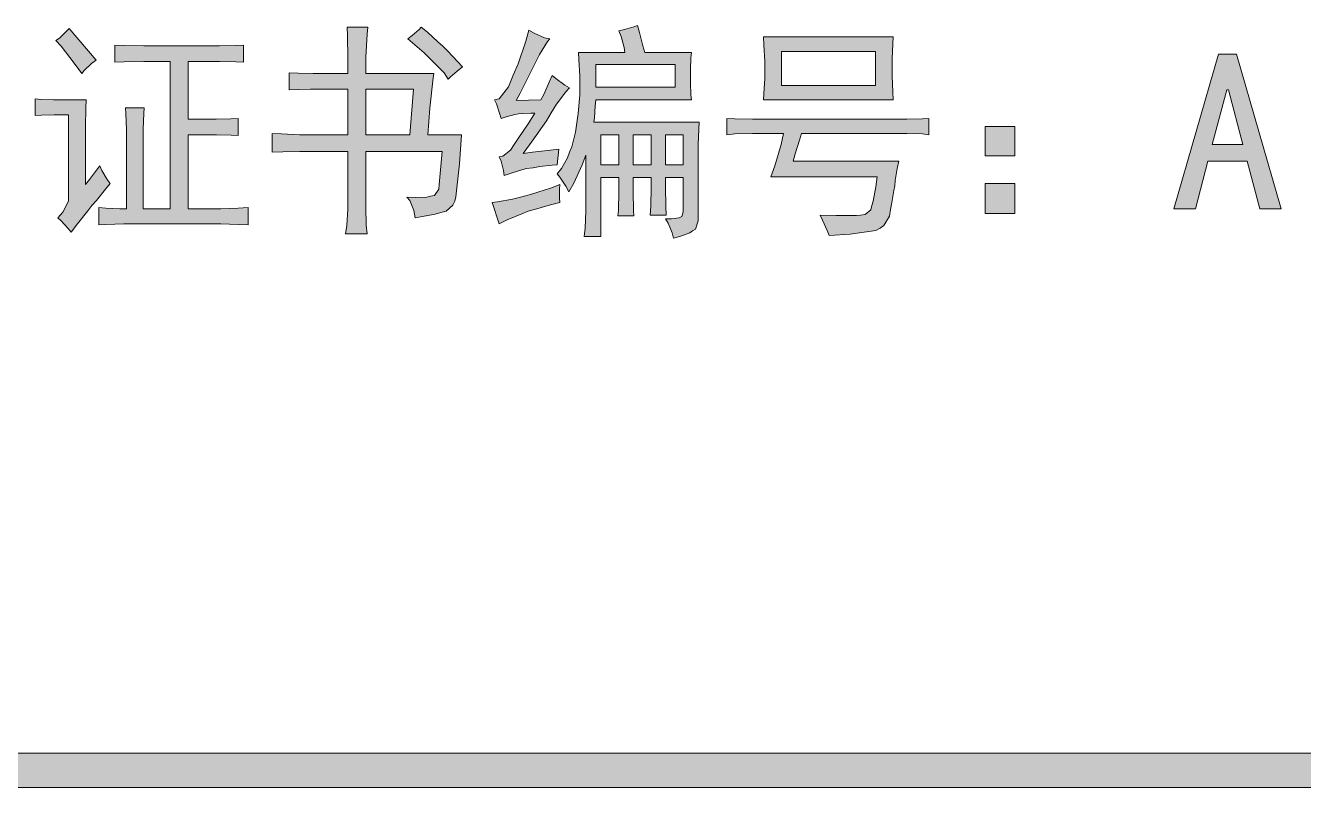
# Model space of a CAD drawing. Header units: millimetres. Extents: x 564 to 880, y 85 to 763.
# Drawn here: x 876.423 to 877.545, y 755.36 to 756.029 of the extents above; entities that cross this region are included whole.
import ezdxf

# ---------------------------------------------------------------- set-up
doc = ezdxf.new("R2010")
doc.units = ezdxf.units.MM

msp = doc.modelspace()

# ---------------------------------------------------------------- hatches: boundary and pattern name
h = msp.add_hatch(color=0)
h.paths.add_polyline_path([(876.7062, 755.9872), (876.7062, 756.0004), (876.7059, 756.0208), (876.7055, 756.028), (876.7238, 756.028), (876.7231, 756.0219), (876.722, 756.0015), (876.722, 755.9872), (876.7817, 755.9872), (876.781, 755.9836), (876.7782, 755.9568), (876.7764, 755.9335), (876.8061, 755.9335), (876.8043, 755.9081), (876.8011, 755.8791), (876.8, 755.8752), (876.7985, 755.8716), (876.7925, 755.8663), (876.7878, 755.8652), (876.7828, 755.8637), (876.7717, 755.8616), (876.7653, 755.8605), (876.7642, 755.867), (876.7606, 755.8759), (876.7581, 755.8788), (876.7653, 755.8784), (876.7756, 755.8788), (876.7789, 755.8795), (876.7824, 755.8802), (876.786, 755.8856), (876.7864, 755.8899), (876.7889, 755.9188), (876.722, 755.9188), (876.722, 755.8773), (876.722, 755.8695), (876.7223, 755.8541), (876.7231, 755.8466), (876.7041, 755.8466), (876.7052, 755.8537), (876.7062, 755.8684), (876.7062, 755.8763), (876.7062, 755.9188), (876.6694, 755.9188), (876.664, 755.9188), (876.649, 755.9185), (876.6397, 755.9181), (876.6397, 755.9346), (876.6479, 755.9342), (876.6637, 755.9335), (876.6712, 755.9335), (876.7062, 755.9335), (876.7062, 755.9736), (876.6758, 755.9736), (876.6733, 755.9736), (876.6629, 755.9732), (876.6547, 755.9729), (876.6547, 755.9879), (876.6626, 755.9875), (876.6758, 755.9872), (876.6812, 755.9872)])
h.paths.add_polyline_path([(876.7606, 755.9335), (876.7638, 755.9736), (876.722, 755.9736), (876.722, 755.9335)])
h = msp.add_hatch(color=0)
h.dxf.hatch_style = 2
h.paths.add_polyline_path([(876.7706, 756.028), (876.776, 756.0237), (876.7853, 756.0151), (876.7896, 756.0112), (876.7939, 756.0069), (876.8025, 755.9979), (876.8068, 755.9933), (876.8021, 755.9893), (876.796, 755.984), (876.7943, 755.9822), (876.7907, 755.9879), (876.7731, 756.0054), (876.7588, 756.0176), (876.7628, 756.0208), (876.7688, 756.0258)])
h = msp.add_hatch(color=0)
h.paths.add_polyline_path([(876.9606, 756.0294), (876.9624, 756.0233), (876.9653, 756.0115), (876.9671, 756.0058), (877.0079, 756.0058), (877.0075, 756.0011), (877.0071, 755.9908), (877.0071, 755.9847), (877.0071, 755.979), (877.0075, 755.9686), (877.0079, 755.9643), (876.9238, 755.9643), (876.9234, 755.9586), (876.9227, 755.9485), (876.9223, 755.9446), (877.0146, 755.9446), (877.0143, 755.9385), (877.0139, 755.9249), (877.0139, 755.9181), (877.0139, 755.8637), (877.0139, 755.858), (877.0114, 755.8505), (877.0089, 755.8491), (877.0064, 755.8473), (876.9978, 755.8441), (876.9921, 755.8426), (876.991, 755.8473), (876.9875, 755.8559), (876.985, 755.8598), (876.9903, 755.8598), (876.9971, 755.8605), (876.9982, 755.8612), (876.9996, 755.8616), (877.0007, 755.8659), (877.0007, 755.8695), (877.0007, 755.896), (876.985, 755.896), (876.985, 755.8874), (876.9853, 755.8709), (876.9857, 755.863), (876.9717, 755.863), (876.9721, 755.8709), (876.9724, 755.8874), (876.9724, 755.896), (876.9567, 755.896), (876.9567, 755.8838), (876.957, 755.867), (876.9574, 755.8623), (876.9434, 755.8623), (876.9438, 755.867), (876.9442, 755.8838), (876.9442, 755.896), (876.9284, 755.896), (876.9284, 755.8441), (876.9138, 755.8441), (876.9145, 755.8516), (876.9152, 755.8663), (876.9152, 755.8734), (876.9152, 755.9156), (876.912, 755.907), (876.9045, 755.8909), (876.9002, 755.8834), (876.8977, 755.8884), (876.8923, 755.8963), (876.8901, 755.8992), (876.8937, 755.9038), (876.8991, 755.9131), (876.9009, 755.9181), (876.903, 755.9228), (876.9062, 755.9357), (876.9073, 755.9439), (876.9084, 755.9521), (876.9098, 755.9686), (876.9098, 755.9768), (876.9098, 755.985), (876.9091, 755.9997), (876.9087, 756.0058), (876.9495, 756.0058), (876.9488, 756.0101), (876.9463, 756.0197), (876.9442, 756.0248), (876.9492, 756.0258), (876.9574, 756.0283)])
h.paths.add_polyline_path([(876.9935, 755.9754), (876.9935, 755.9951), (876.9238, 755.9951), (876.9238, 755.9754)])
h.paths.add_polyline_path([(876.9724, 755.907), (876.9724, 755.9335), (876.9567, 755.9335), (876.9567, 755.907)])
h.paths.add_polyline_path([(877.0007, 755.907), (877.0007, 755.9335), (876.985, 755.9335), (876.985, 755.907)])
h.paths.add_polyline_path([(876.9442, 755.907), (876.9442, 755.9335), (876.9284, 755.9335), (876.9284, 755.907)])
h = msp.add_hatch(color=0)
h.dxf.hatch_style = 2
h.paths.add_polyline_path([(876.4726, 755.9872), (876.4658, 755.9965), (876.4544, 756.0112), (876.4497, 756.0162), (876.4529, 756.0183), (876.4586, 756.024), (876.4615, 756.0269), (876.4851, 755.999), (876.4812, 755.9961), (876.4747, 755.99)])
h = msp.add_hatch(color=0)
h.dxf.hatch_style = 2
h.paths.add_polyline_path([(876.8837, 756.0176), (876.8816, 756.0155), (876.8744, 756.004), (876.8701, 755.9951), (876.8655, 755.9858), (876.8576, 755.97), (876.854, 755.9636), (876.8758, 755.9643), (876.8783, 755.9689), (876.883, 755.9797), (876.8855, 755.9854), (876.8887, 755.9829), (876.8966, 755.9772), (876.9009, 755.9747), (876.8977, 755.9711), (876.8894, 755.9604), (876.8848, 755.9528), (876.8805, 755.9457), (876.868, 755.9278), (876.8601, 755.9171), (876.8683, 755.9181), (876.8841, 755.9199), (876.8916, 755.921), (876.8901, 755.907), (876.8855, 755.9067), (876.8748, 755.9056), (876.869, 755.9045), (876.8629, 755.9038), (876.8504, 755.9002), (876.8436, 755.8977), (876.8429, 755.902), (876.8408, 755.9103), (876.839, 755.9142), (876.8422, 755.9146), (876.849, 755.9199), (876.8522, 755.9249), (876.8558, 755.9303), (876.8651, 755.9439), (876.8705, 755.9525), (876.8669, 755.9525), (876.8597, 755.9521), (876.8561, 755.9518), (876.8529, 755.9514), (876.8451, 755.9493), (876.8408, 755.9478), (876.8393, 755.9525), (876.8368, 755.9607), (876.835, 755.9643), (876.839, 755.965), (876.8472, 755.9757), (876.8515, 755.9858), (876.8558, 755.9958), (876.8626, 756.0158), (876.8651, 756.0255), (876.8697, 756.0226), (876.879, 756.0187)])
h = msp.add_hatch(color=0)
h.paths.add_polyline_path([(877.185, 756.0194), (877.1846, 756.0133), (877.1842, 756.0001), (877.1842, 755.9926), (877.1842, 755.985), (877.1846, 755.9711), (877.185, 755.9643), (877.0712, 755.9643), (877.0715, 755.9697), (877.0723, 755.9829), (877.0723, 755.99), (877.0723, 755.9979), (877.0715, 756.0126), (877.0712, 756.0194)])
h.paths.add_polyline_path([(877.1696, 755.9768), (877.1696, 756.0065), (877.0869, 756.0065), (877.0869, 755.9768)])
h = msp.add_hatch(color=0)
h.dxf.hatch_style = 2
h.paths.add_polyline_path([(876.5857, 756.0115), (876.5935, 756.0115), (876.6078, 756.0119), (876.6146, 756.0122), (876.6146, 755.9972), (876.6078, 755.9976), (876.5935, 755.9979), (876.5857, 755.9979), (876.566, 755.9979), (876.566, 755.9471), (876.5839, 755.9471), (876.5907, 755.9471), (876.6036, 755.9475), (876.61, 755.9478), (876.61, 755.9328), (876.6039, 755.9332), (876.591, 755.9335), (876.5839, 755.9335), (876.566, 755.9335), (876.566, 755.8684), (876.5878, 755.8684), (876.5946, 755.8684), (876.61, 755.8691), (876.6186, 755.8695), (876.6186, 755.8544), (876.61, 755.8548), (876.5946, 755.8552), (876.5878, 755.8552), (876.5188, 755.8552), (876.5095, 755.8552), (876.4937, 755.8548), (876.4876, 755.8544), (876.4876, 755.8695), (876.4937, 755.8691), (876.5059, 755.8684), (876.512, 755.8684), (876.512, 755.9299), (876.512, 755.9382), (876.5112, 755.9518), (876.5109, 755.9571), (876.5273, 755.9571), (876.527, 755.9521), (876.5266, 755.9385), (876.5266, 755.9299), (876.5266, 755.8684), (876.5502, 755.8684), (876.5502, 755.9979), (876.5363, 755.9979), (876.527, 755.9979), (876.5098, 755.9976), (876.5016, 755.9972), (876.5016, 756.0122), (876.5098, 756.0119), (876.527, 756.0115), (876.5363, 756.0115)])
h = msp.add_hatch(color=0)
h.paths.add_polyline_path([(877.5256, 755.8684), (877.507, 755.8684), (877.4959, 755.9103), (877.4612, 755.9103), (877.4504, 755.8684), (877.4315, 755.8684), (877.4708, 756.0044), (877.4866, 756.0044)])
h.paths.add_polyline_path([(877.4919, 755.9249), (877.4794, 755.9729), (877.478, 755.9729), (877.4651, 755.9249)])
h = msp.add_hatch(color=0)
h.dxf.hatch_style = 2
h.paths.add_polyline_path([(876.4515, 755.8605), (876.4561, 755.8655), (876.4608, 755.8752), (876.4608, 755.8802), (876.4608, 755.951), (876.4536, 755.951), (876.4483, 755.951), (876.4372, 755.9507), (876.4318, 755.9503), (876.4318, 755.965), (876.4368, 755.9646), (876.4479, 755.9643), (876.4536, 755.9643), (876.4765, 755.9643), (876.4762, 755.9568), (876.4758, 755.941), (876.4758, 755.9328), (876.4758, 755.8899), (876.4794, 755.8942), (876.4855, 755.9024), (876.4883, 755.9063), (876.4901, 755.902), (876.4948, 755.8942), (876.4976, 755.8906), (876.4934, 755.8856), (876.4855, 755.8759), (876.4815, 755.8713), (876.478, 755.8666), (876.4687, 755.8552), (876.4633, 755.848), (876.4604, 755.8516), (876.4544, 755.858)])
h = msp.add_hatch(color=0)
h.dxf.hatch_style = 2
h.paths.add_polyline_path([(877.19, 755.9471), (877.1971, 755.9471), (877.2107, 755.9475), (877.2164, 755.9478), (877.2164, 755.9335), (877.2107, 755.9342), (877.1971, 755.9346), (877.19, 755.9346), (877.1045, 755.9346), (877.1027, 755.9289), (877.0991, 755.9167), (877.0973, 755.9103), (877.19, 755.9103), (877.1885, 755.9038), (877.1867, 755.8934), (877.1864, 755.8888), (877.1857, 755.8845), (877.1839, 755.8741), (877.1828, 755.868), (877.1817, 755.862), (877.1767, 755.8537), (877.1735, 755.8516), (877.1699, 755.8494), (877.1474, 755.8462), (877.1288, 755.8451), (877.127, 755.8494), (877.1231, 755.8584), (877.1209, 755.863), (877.1349, 755.8627), (877.1528, 755.8627), (877.1563, 755.863), (877.1603, 755.8634), (877.1653, 755.8677), (877.1664, 755.8713), (877.1674, 755.8752), (877.1699, 755.8877), (877.171, 755.8967), (877.0776, 755.8967), (877.0812, 755.9063), (877.0866, 755.9249), (877.0887, 755.9346), (877.0697, 755.9346), (877.0615, 755.9346), (877.0461, 755.9342), (877.039, 755.9335), (877.039, 755.9478), (877.0461, 755.9475), (877.0615, 755.9471), (877.0697, 755.9471)])
h = msp.add_hatch(color=0)
h.dxf.hatch_style = 2
h.paths.add_polyline_path([(877.2658, 755.9407), (877.2919, 755.9407), (877.2919, 755.9149), (877.2658, 755.9149)])
h = msp.add_hatch(color=0)
h.dxf.hatch_style = 2
h.paths.add_polyline_path([(876.8923, 755.8899), (876.8919, 755.8856), (876.8919, 755.8777), (876.8923, 755.8741), (876.8841, 755.872), (876.8701, 755.868), (876.8644, 755.8663), (876.859, 755.8641), (876.8461, 755.8587), (876.839, 755.8552), (876.8329, 755.8741), (876.8375, 755.8745), (876.8508, 755.877), (876.859, 755.8791), (876.8676, 755.8813), (876.8841, 755.8866)])
h = msp.add_hatch(color=0)
h.dxf.hatch_style = 2
h.paths.add_polyline_path([(877.2658, 755.8906), (877.2919, 755.8906), (877.2919, 755.8645), (877.2658, 755.8645)])
h = msp.add_hatch(color=0)
h.dxf.hatch_style = 2
h.paths.add_polyline_path([(878.8734, 755.3904), (878.8734, 755.3603), (875.3864, 755.3603), (875.3864, 755.3904)])

# ---------------------------------------------------------------- linework, layer by layer
at = {"color": 0, "lineweight": 0}
for points in [[(876.7062, 755.9872), (876.7062, 756.0004), (876.7059, 756.0208), (876.7055, 756.028), (876.7238, 756.028), (876.7231, 756.0219), (876.722, 756.0015), (876.722, 755.9872), (876.7817, 755.9872), (876.781, 755.9836), (876.7782, 755.9568), (876.7764, 755.9335), (876.8061, 755.9335), (876.8043, 755.9081), (876.8011, 755.8791), (876.8, 755.8752), (876.7985, 755.8716), (876.7925, 755.8663), (876.7878, 755.8652), (876.7828, 755.8637), (876.7717, 755.8616), (876.7653, 755.8605), (876.7642, 755.867), (876.7606, 755.8759), (876.7581, 755.8788), (876.7653, 755.8784), (876.7756, 755.8788), (876.7789, 755.8795), (876.7824, 755.8802), (876.786, 755.8856), (876.7864, 755.8899), (876.7889, 755.9188), (876.722, 755.9188), (876.722, 755.8773), (876.722, 755.8695), (876.7223, 755.8541), (876.7231, 755.8466), (876.7041, 755.8466), (876.7052, 755.8537), (876.7062, 755.8684), (876.7062, 755.8763), (876.7062, 755.9188), (876.6694, 755.9188), (876.664, 755.9188), (876.649, 755.9185), (876.6397, 755.9181), (876.6397, 755.9346), (876.6479, 755.9342), (876.6637, 755.9335), (876.6712, 755.9335), (876.7062, 755.9335), (876.7062, 755.9736), (876.6758, 755.9736), (876.6733, 755.9736), (876.6629, 755.9732), (876.6547, 755.9729), (876.6547, 755.9879), (876.6626, 755.9875), (876.6758, 755.9872), (876.6812, 755.9872)], [(876.7706, 756.028), (876.776, 756.0237), (876.7853, 756.0151), (876.7896, 756.0112), (876.7939, 756.0069), (876.8025, 755.9979), (876.8068, 755.9933), (876.8021, 755.9893), (876.796, 755.984), (876.7943, 755.9822), (876.7907, 755.9879), (876.7731, 756.0054), (876.7588, 756.0176), (876.7628, 756.0208), (876.7688, 756.0258)], [(876.9606, 756.0294), (876.9624, 756.0233), (876.9653, 756.0115), (876.9671, 756.0058), (877.0079, 756.0058), (877.0075, 756.0011), (877.0071, 755.9908), (877.0071, 755.9847), (877.0071, 755.979), (877.0075, 755.9686), (877.0079, 755.9643), (876.9238, 755.9643), (876.9234, 755.9586), (876.9227, 755.9485), (876.9223, 755.9446), (877.0146, 755.9446), (877.0143, 755.9385), (877.0139, 755.9249), (877.0139, 755.9181), (877.0139, 755.8637), (877.0139, 755.858), (877.0114, 755.8505), (877.0089, 755.8491), (877.0064, 755.8473), (876.9978, 755.8441), (876.9921, 755.8426), (876.991, 755.8473), (876.9875, 755.8559), (876.985, 755.8598), (876.9903, 755.8598), (876.9971, 755.8605), (876.9982, 755.8612), (876.9996, 755.8616), (877.0007, 755.8659), (877.0007, 755.8695), (877.0007, 755.896), (876.985, 755.896), (876.985, 755.8874), (876.9853, 755.8709), (876.9857, 755.863), (876.9717, 755.863), (876.9721, 755.8709), (876.9724, 755.8874), (876.9724, 755.896), (876.9567, 755.896), (876.9567, 755.8838), (876.957, 755.867), (876.9574, 755.8623), (876.9434, 755.8623), (876.9438, 755.867), (876.9442, 755.8838), (876.9442, 755.896), (876.9284, 755.896), (876.9284, 755.8441), (876.9138, 755.8441), (876.9145, 755.8516), (876.9152, 755.8663), (876.9152, 755.8734), (876.9152, 755.9156), (876.912, 755.907), (876.9045, 755.8909), (876.9002, 755.8834), (876.8977, 755.8884), (876.8923, 755.8963), (876.8901, 755.8992), (876.8937, 755.9038), (876.8991, 755.9131), (876.9009, 755.9181), (876.903, 755.9228), (876.9062, 755.9357), (876.9073, 755.9439), (876.9084, 755.9521), (876.9098, 755.9686), (876.9098, 755.9768), (876.9098, 755.985), (876.9091, 755.9997), (876.9087, 756.0058), (876.9495, 756.0058), (876.9488, 756.0101), (876.9463, 756.0197), (876.9442, 756.0248), (876.9492, 756.0258), (876.9574, 756.0283)], [(876.4726, 755.9872), (876.4658, 755.9965), (876.4544, 756.0112), (876.4497, 756.0162), (876.4529, 756.0183), (876.4586, 756.024), (876.4615, 756.0269), (876.4851, 755.999), (876.4812, 755.9961), (876.4747, 755.99)], [(876.8837, 756.0176), (876.8816, 756.0155), (876.8744, 756.004), (876.8701, 755.9951), (876.8655, 755.9858), (876.8576, 755.97), (876.854, 755.9636), (876.8758, 755.9643), (876.8783, 755.9689), (876.883, 755.9797), (876.8855, 755.9854), (876.8887, 755.9829), (876.8966, 755.9772), (876.9009, 755.9747), (876.8977, 755.9711), (876.8894, 755.9604), (876.8848, 755.9528), (876.8805, 755.9457), (876.868, 755.9278), (876.8601, 755.9171), (876.8683, 755.9181), (876.8841, 755.9199), (876.8916, 755.921), (876.8901, 755.907), (876.8855, 755.9067), (876.8748, 755.9056), (876.869, 755.9045), (876.8629, 755.9038), (876.8504, 755.9002), (876.8436, 755.8977), (876.8429, 755.902), (876.8408, 755.9103), (876.839, 755.9142), (876.8422, 755.9146), (876.849, 755.9199), (876.8522, 755.9249), (876.8558, 755.9303), (876.8651, 755.9439), (876.8705, 755.9525), (876.8669, 755.9525), (876.8597, 755.9521), (876.8561, 755.9518), (876.8529, 755.9514), (876.8451, 755.9493), (876.8408, 755.9478), (876.8393, 755.9525), (876.8368, 755.9607), (876.835, 755.9643), (876.839, 755.965), (876.8472, 755.9757), (876.8515, 755.9858), (876.8558, 755.9958), (876.8626, 756.0158), (876.8651, 756.0255), (876.8697, 756.0226), (876.879, 756.0187)], [(877.185, 756.0194), (877.1846, 756.0133), (877.1842, 756.0001), (877.1842, 755.9926), (877.1842, 755.985), (877.1846, 755.9711), (877.185, 755.9643), (877.0712, 755.9643), (877.0715, 755.9697), (877.0723, 755.9829), (877.0723, 755.99), (877.0723, 755.9979), (877.0715, 756.0126), (877.0712, 756.0194)], [(876.5857, 756.0115), (876.5935, 756.0115), (876.6078, 756.0119), (876.6146, 756.0122), (876.6146, 755.9972), (876.6078, 755.9976), (876.5935, 755.9979), (876.5857, 755.9979), (876.566, 755.9979), (876.566, 755.9471), (876.5839, 755.9471), (876.5907, 755.9471), (876.6036, 755.9475), (876.61, 755.9478), (876.61, 755.9328), (876.6039, 755.9332), (876.591, 755.9335), (876.5839, 755.9335), (876.566, 755.9335), (876.566, 755.8684), (876.5878, 755.8684), (876.5946, 755.8684), (876.61, 755.8691), (876.6186, 755.8695), (876.6186, 755.8544), (876.61, 755.8548), (876.5946, 755.8552), (876.5878, 755.8552), (876.5188, 755.8552), (876.5095, 755.8552), (876.4937, 755.8548), (876.4876, 755.8544), (876.4876, 755.8695), (876.4937, 755.8691), (876.5059, 755.8684), (876.512, 755.8684), (876.512, 755.9299), (876.512, 755.9382), (876.5112, 755.9518), (876.5109, 755.9571), (876.5273, 755.9571), (876.527, 755.9521), (876.5266, 755.9385), (876.5266, 755.9299), (876.5266, 755.8684), (876.5502, 755.8684), (876.5502, 755.9979), (876.5363, 755.9979), (876.527, 755.9979), (876.5098, 755.9976), (876.5016, 755.9972), (876.5016, 756.0122), (876.5098, 756.0119), (876.527, 756.0115), (876.5363, 756.0115)], [(877.1696, 755.9768), (877.1696, 756.0065), (877.0869, 756.0065), (877.0869, 755.9768)], [(876.9935, 755.9754), (876.9935, 755.9951), (876.9238, 755.9951), (876.9238, 755.9754)], [(877.5256, 755.8684), (877.507, 755.8684), (877.4959, 755.9103), (877.4612, 755.9103), (877.4504, 755.8684), (877.4315, 755.8684), (877.4708, 756.0044), (877.4866, 756.0044)], [(876.7606, 755.9335), (876.7638, 755.9736), (876.722, 755.9736), (876.722, 755.9335)], [(877.4919, 755.9249), (877.4794, 755.9729), (877.478, 755.9729), (877.4651, 755.9249)], [(876.4515, 755.8605), (876.4561, 755.8655), (876.4608, 755.8752), (876.4608, 755.8802), (876.4608, 755.951), (876.4536, 755.951), (876.4483, 755.951), (876.4372, 755.9507), (876.4318, 755.9503), (876.4318, 755.965), (876.4368, 755.9646), (876.4479, 755.9643), (876.4536, 755.9643), (876.4765, 755.9643), (876.4762, 755.9568), (876.4758, 755.941), (876.4758, 755.9328), (876.4758, 755.8899), (876.4794, 755.8942), (876.4855, 755.9024), (876.4883, 755.9063), (876.4901, 755.902), (876.4948, 755.8942), (876.4976, 755.8906), (876.4934, 755.8856), (876.4855, 755.8759), (876.4815, 755.8713), (876.478, 755.8666), (876.4687, 755.8552), (876.4633, 755.848), (876.4604, 755.8516), (876.4544, 755.858)], [(877.19, 755.9471), (877.1971, 755.9471), (877.2107, 755.9475), (877.2164, 755.9478), (877.2164, 755.9335), (877.2107, 755.9342), (877.1971, 755.9346), (877.19, 755.9346), (877.1045, 755.9346), (877.1027, 755.9289), (877.0991, 755.9167), (877.0973, 755.9103), (877.19, 755.9103), (877.1885, 755.9038), (877.1867, 755.8934), (877.1864, 755.8888), (877.1857, 755.8845), (877.1839, 755.8741), (877.1828, 755.868), (877.1817, 755.862), (877.1767, 755.8537), (877.1735, 755.8516), (877.1699, 755.8494), (877.1474, 755.8462), (877.1288, 755.8451), (877.127, 755.8494), (877.1231, 755.8584), (877.1209, 755.863), (877.1349, 755.8627), (877.1528, 755.8627), (877.1563, 755.863), (877.1603, 755.8634), (877.1653, 755.8677), (877.1664, 755.8713), (877.1674, 755.8752), (877.1699, 755.8877), (877.171, 755.8967), (877.0776, 755.8967), (877.0812, 755.9063), (877.0866, 755.9249), (877.0887, 755.9346), (877.0697, 755.9346), (877.0615, 755.9346), (877.0461, 755.9342), (877.039, 755.9335), (877.039, 755.9478), (877.0461, 755.9475), (877.0615, 755.9471), (877.0697, 755.9471)], [(877.2658, 755.9407), (877.2919, 755.9407), (877.2919, 755.9149), (877.2658, 755.9149)], [(876.9442, 755.907), (876.9442, 755.9335), (876.9284, 755.9335), (876.9284, 755.907)], [(876.9724, 755.907), (876.9724, 755.9335), (876.9567, 755.9335), (876.9567, 755.907)], [(877.0007, 755.907), (877.0007, 755.9335), (876.985, 755.9335), (876.985, 755.907)], [(876.8923, 755.8899), (876.8919, 755.8856), (876.8919, 755.8777), (876.8923, 755.8741), (876.8841, 755.872), (876.8701, 755.868), (876.8644, 755.8663), (876.859, 755.8641), (876.8461, 755.8587), (876.839, 755.8552), (876.8329, 755.8741), (876.8375, 755.8745), (876.8508, 755.877), (876.859, 755.8791), (876.8676, 755.8813), (876.8841, 755.8866)], [(877.2658, 755.8906), (877.2919, 755.8906), (877.2919, 755.8645), (877.2658, 755.8645)], [(878.8734, 755.3904), (878.8734, 755.3603), (875.3864, 755.3603), (875.3864, 755.3904)]]:
    msp.add_lwpolyline(points, close=True, dxfattribs=at)

doc.saveas('drawing.dxf')
